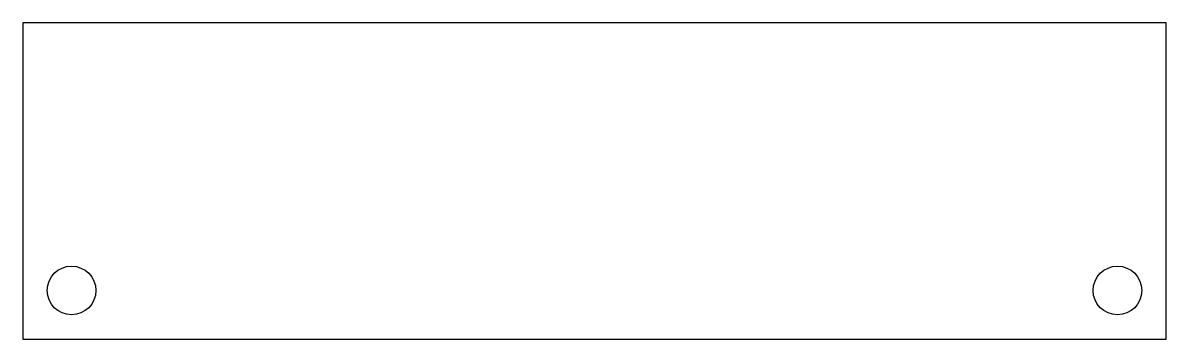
# Model space of a CAD drawing. Extents: x -23.5 to 23.5, y -27.3 to -14.3.
import ezdxf

# ---------------------------------------------------------------- set-up
doc = ezdxf.new("R2010")
doc.units = 0
doc.layers.get('0').update_dxf_attribs({"linetype": 'CONTINUOUS'})

msp = doc.modelspace()

# ---------------------------------------------------------------- linework, layer by layer
msp.add_lwpolyline([(23.5, -27.319), (23.5, -14.319), (-23.5, -14.319), (-23.5, -27.319)], close=True)
for centre in [(-21.5, -25.319), (21.5, -25.319)]:
    msp.add_circle(centre, 1)

doc.saveas('drawing.dxf')
